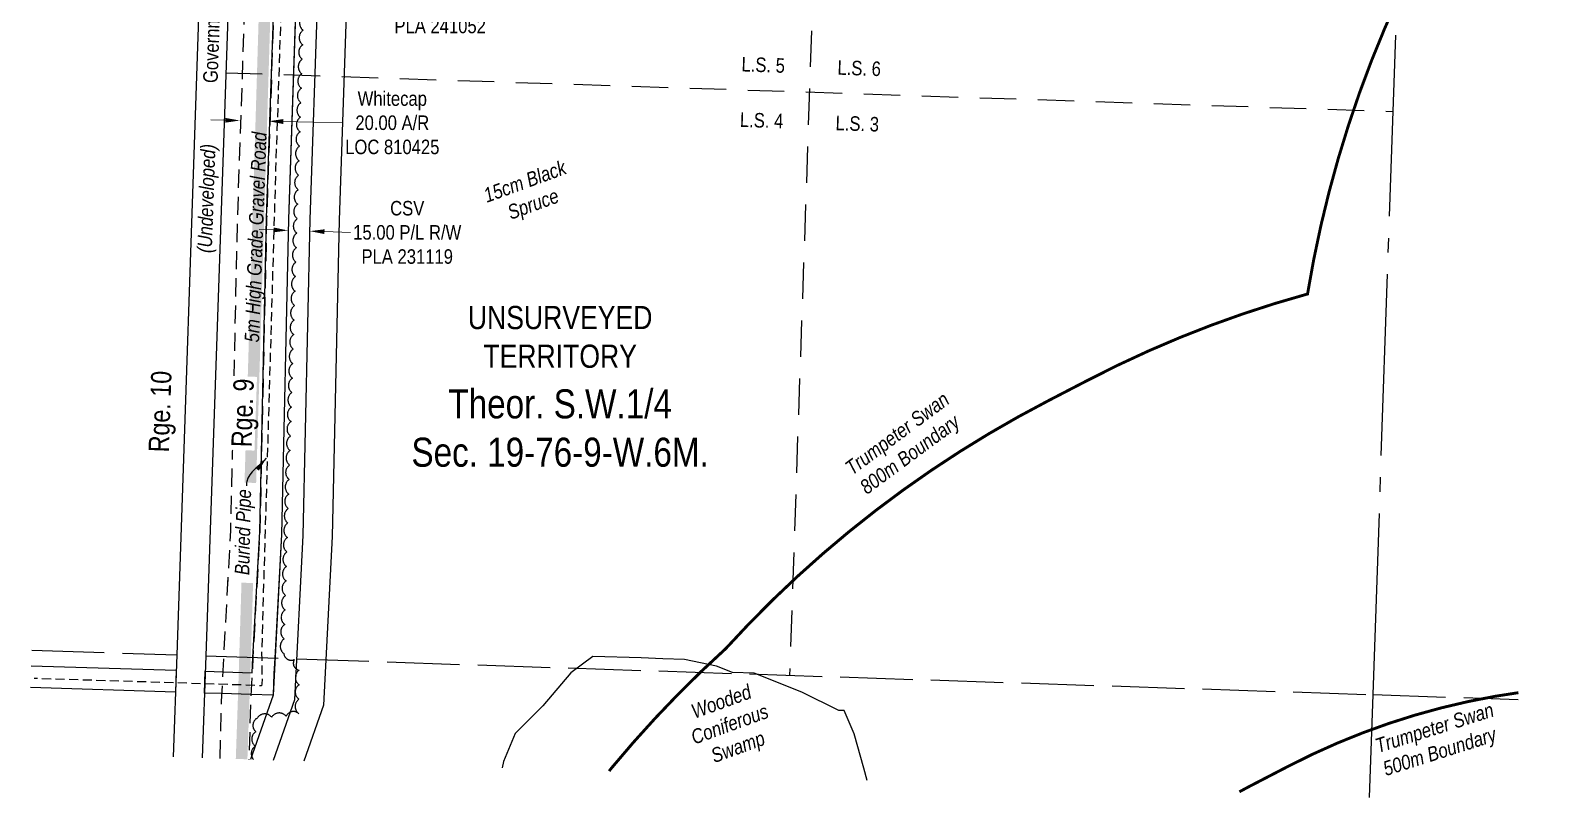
# Model space of a CAD drawing. Extents: x 348867 to 351638, y 6163209 to 6164327.
# Drawn here: x 348867 to 349916, y 6163209 to 6163738 of the extents above; entities that cross this region are included whole.
import ezdxf
from ezdxf.enums import TextEntityAlignment as Align

# ---------------------------------------------------------------- set-up
doc = ezdxf.new("R2010")
doc.units = 0
doc.header["$LTSCALE"] = 5
doc.header["$PDSIZE"] = 0.5
for name, pattern in [('0', [1, 1, 0]), ('DASHDOT2', [12.7, 6.35, -3.175, 0, -3.175]), ('foc-ACCESSROAD', [3.75, 2.5, -1.25]), ('foc-LSD', [8, 5, -3]), ('foc-QUARTERLINE', [33, 25, -3, 2, -3]), ('foc-UNSURVEYED', [12.5, 10, -2.5]), ('UG_PIPE', [1.875, 1.25, -0.625])]:
    doc.linetypes.add(name, pattern=pattern)
doc.layers.get('Defpoints').update_dxf_attribs({"color": 9})
for name, color, linetype in [('AS-PIPE-UG', 44, 'UG_PIPE'), ('AS-PIPE-UG-T', 44, 'Continuous'), ('AS-ROADS', 254, 'Continuous'), ('AS-WILDLIFE', 131, 'DASHDOT2'), ('C-RW', 13, 'Continuous'), ('C-SYMBOL', 7, 'Continuous'), ('D-TXT', 6, 'Continuous'), ('F-AR', 190, 'foc-ACCESSROAD'), ('F-RW', 190, 'Continuous'), ('L-QSEC', 8, 'foc-QUARTERLINE'), ('L-ROAD-T', 7, 'Continuous'), ('L-SEC', 7, 'Continuous'), ('L-SECTION-LSD', 7, 'foc-LSD'), ('L-UNS-T', 3, 'Continuous'), ('L-USEC', 7, 'foc-UNSURVEYED'), ('T-BUSH', 110, '0'), ('T-BUSH-T', 110, 'Continuous'), ('WETLAND', 143, 'Continuous'), ('WETLAND-T', 146, 'Continuous')]:
    doc.layers.add(name, color=color, linetype=linetype)
for name, color, linetype, lineweight in [('C-RW-T', 13, 'Continuous', 9), ('F-RW-T', 190, 'Continuous', 9), ('T-TEXT', 48, 'Continuous', 18)]:
    doc.layers.add(name, color=color, linetype=linetype, lineweight=lineweight)
doc.styles.add('100L', font='ARIALN.TTF', dxfattribs={"height": 11})
doc.styles.add('175L', font='ARIALN.TTF', dxfattribs={"height": 20})
doc.styles.add('240', font='ARIALN.TTF', dxfattribs={"height": 30})
doc.styles.add('80CG', font='ARIALN.TTF', dxfattribs={"height": 10})
doc.styles.add('80L', font='ARIALN.TTF', dxfattribs={"height": 10})
doc.styles.add('80LS', font='ARIALNI.TTF', dxfattribs={"height": 10})
doc.dimstyles.new('Compass 5 000', dxfattribs={"dimscale": 5, "dimtxt": 9, "dimasz": 2, "dimexe": 0.2, "dimexo": 0.0625, "dimgap": 0.5, "dimtad": 0, "dimtih": 1, "dimtoh": 1, "dimzin": 0, "dimdsep": 46, "dimtxsty": '80CG', "dimcen": 0.1, "dimse1": 1, "dimse2": 1, "dimclrd": 256, "dimclrt": 256, "dimaunit": 1, "dimadec": 4, "dimazin": 0, "dimtfac": 0.06, "dimtofl": 0, "dimtmove": 0, "dimatfit": 1, "dimfxl": 0.2, "dimtolj": 1, "dimtzin": 0, "dimlwd": -1, "dimarcsym": 0})

# ---------------------------------------------------------------- blocks, each defined once
blk = doc.blocks.new('*D721')
at = {"layer": 'C-RW-T', "transparency": 16777216}
for p, q in [((349054.6, 6163760), (349044.6, 6163760.3)), ((349094.5, 6163758.6), (349109.5, 6163758.1))]:
    blk.add_line(p, q, dxfattribs=at)
for points in [[(349054.6, 6163761.7), (349054.5, 6163758.3), (349064.6, 6163759.7)], [(349094.6, 6163760.3), (349094.5, 6163757), (349084.5, 6163759)]]:
    blk.add_solid(points, dxfattribs=at)
at = {"layer": 'Defpoints', "color": 0, "transparency": 16777216}
for p in [(349084.5, 6163759), (349061.2, 6163660.9), (349081.2, 6163660.3)]:
    blk.add_point(p, dxfattribs=at)
at = {"layer": 'C-RW-T', "transparency": 16777216, "insert": (349149, 6163758.1), "char_height": 10, "attachment_point": 5, "style": '80CG'}
blk.add_mtext('\\A1;CSV\\P20.00 P/L R/W\\PPLA 241052', dxfattribs=at)
blk = doc.blocks.new('*D722')
at = {"layer": 'C-RW-T', "transparency": 16777216}
for p, q in [((349034.2, 6163600.9), (349024.3, 6163601.2)), ((349069.2, 6163599.7), (349087.2, 6163599.1))]:
    blk.add_line(p, q, dxfattribs=at)
for points in [[(349034.3, 6163602.5), (349034.2, 6163599.2), (349044.2, 6163600.5)], [(349069.3, 6163601.3), (349069.2, 6163598), (349059.2, 6163600)]]:
    blk.add_solid(points, dxfattribs=at)
at = {"layer": 'Defpoints', "color": 0, "transparency": 16777216}
for p in [(349045.5, 6163636.4), (349060.4, 6163635.9), (349059.2, 6163600)]:
    blk.add_point(p, dxfattribs=at)
at = {"layer": 'C-RW-T', "transparency": 16777216, "insert": (349126.3, 6163599.1), "char_height": 10, "attachment_point": 5, "style": '80CG'}
blk.add_mtext('\\A1;CSV\\P15.00 P/L R/W\\PPLA 231119', dxfattribs=at)
blk = doc.blocks.new('*D728')
at = {"layer": 'Defpoints', "color": 0, "transparency": 16777216}
for p in [(349030.9, 6163675.8), (349008.8, 6163581.9), (349028.8, 6163581.5)]:
    blk.add_point(p, dxfattribs=at)
at = {"layer": 'F-RW-T', "transparency": 16777216}
for p, q in [((349000.9, 6163676.5), (348990.9, 6163676.7)), ((349040.8, 6163675.6), (349081.7, 6163674.7))]:
    blk.add_line(p, q, dxfattribs=at)
for points in [[(349000.9, 6163678.1), (349000.8, 6163674.8), (349010.9, 6163676.3)], [(349040.9, 6163677.3), (349040.8, 6163673.9), (349030.9, 6163675.8)]]:
    blk.add_solid(points, dxfattribs=at)
at = {"layer": 'F-RW-T', "transparency": 16777216, "insert": (349116, 6163674.7), "char_height": 10, "attachment_point": 5, "style": '80CG'}
blk.add_mtext('\\A1;Whitecap\\P20.00 A/R\\PLOC 810425', dxfattribs=at)

msp = doc.modelspace()

# ---------------------------------------------------------------- linework, layer by layer
at = {"layer": 'AS-PIPE-UG', "flags": 128}
msp.add_lwpolyline([(349083.487, 6163909.335), (349053.022, 6163910.203), (349048.08, 6163910.265), (349046.098, 6163909.401), (349045.512, 6163907.994), (349045.084, 6163904.277), (349044.534, 6163896.411), (349042.137, 6163837.931), (349035.592, 6163643.129), (349025.946, 6163310.601), (349026.191, 6163291.137), (349026.029, 6163287.754), (349025.941, 6163286.474), (349021.45, 6163286.791), (348869.094, 6163291.547)], dxfattribs=at)
at = {"layer": 'AS-ROADS', "const_width": 7.998, "flags": 128}
msp.add_lwpolyline([(349042.751, 6164210.508), (349038.09, 6164077.297), (349032.317, 6163892.31), (349013.884, 6163286.376), (349012.129, 6163235.958)], dxfattribs=at)
at = {"layer": 'AS-WILDLIFE', "const_width": 2, "flags": 128}
msp.add_lwpolyline([(349892.223, 6163281.761), (349875.946, 6163279.221), (349857.411, 6163275.6), (349839.029, 6163271.272), (349820.826, 6163266.245), (349802.828, 6163260.526), (349785.062, 6163254.124), (349767.553, 6163247.047), (349750.328, 6163239.306), (349733.411, 6163230.912), (349706.438, 6163216.926), (349699.918, 6163213.412)], dxfattribs=at)
at = {"layer": 'C-RW', "flags": 128}
for points in [[(349034.018, 6163235.211), (349048.792, 6163277.021), (349054.595, 6163390.182), (349059.366, 6163607.958), (349069.942, 6163917.287), (349052.25, 6163983.598), (349060.149, 6164209.93)], [(349034.018, 6163235.211), (349048.792, 6163277.021), (349054.595, 6163390.182), (349059.366, 6163607.958), (349069.942, 6163917.287), (349052.25, 6163983.598), (349068.312, 6164209.659)], [(349080.144, 6164209.266), (349072.336, 6163985.307), (349089.991, 6163919.038), (349079.357, 6163607.538), (349074.578, 6163389.451), (349068.612, 6163273.097), (349054.972, 6163234.496)]]:
    msp.add_lwpolyline(points, dxfattribs=at)
at = {"layer": 'F-RW'}
for points in [[(349053.601, 6163877.611), (349044.376, 6163608.379), (349039.61, 6163390.784), (349034.943, 6163305.544), (349034.364, 6163294.953), (349033.927, 6163279.964), (349018.562, 6163280.471), (348998.574, 6163281.132), (348998.574, 6163281.132), (348986.59, 6163281.528), (348987.105, 6163296.515), (348999.388, 6163296.109), (349019.376, 6163295.449), (349019.952, 6163306.043), (349024.663, 6163392.706), (349029.387, 6163608.85), (349037.769, 6163854.658)], [(348867.088, 6163300.355), (348967.004, 6163297.18), (348966.49, 6163282.192), (348866.575, 6163285.391)]]:
    msp.add_lwpolyline(points, dxfattribs=at)
at = {"layer": 'L-QSEC'}
for p, q in [((349792.112, 6163280.427), (349819.554, 6164084.599)), ((349789.689, 6163209.432), (349792.112, 6163280.427))]:
    msp.add_line(p, q, dxfattribs=at)
at = {"layer": 'L-SEC'}
for p, q in [((348994.961, 6164112.066), (348967.368, 6163307.792)), ((348967.368, 6163307.792), (348964.959, 6163237.567)), ((348987.468, 6163307.102), (348985.059, 6163236.881))]:
    msp.add_line(p, q, dxfattribs=at)
at = {"layer": 'L-SECTION-LSD', "flags": 128}
for points in [[(349417.309, 6164098.041), (349389.79, 6163293.765)], [(349001.265, 6163709.251), (349805.834, 6163682.555)]]:
    msp.add_lwpolyline(points, dxfattribs=at)
at = {"layer": 'L-USEC'}
for p, q in [((348867.456, 6163311.081), (348967.367, 6163307.769)), ((348987.468, 6163307.102), (349792.112, 6163280.427)), ((349792.112, 6163280.427), (349892.064, 6163277.111))]:
    msp.add_line(p, q, dxfattribs=at)
at = {"layer": 'T-BUSH', "flags": 128}
msp.add_lwpolyline([(349292.007, 6163865.67, 0.52056705), (349282.009, 6163865.677, 0.52056705), (349272.012, 6163865.684, 0.52056705), (349262.014, 6163865.691, 0.52056705), (349252.017, 6163865.699, 0.52056705), (349242.019, 6163865.706, 0.52056705), (349232.022, 6163865.713, 0.52056705), (349222.024, 6163865.72, 0.52056705), (349212.027, 6163865.727, 0.52056705), (349202.029, 6163865.735, 0.52056705), (349192.031, 6163865.742, 0.52056705), (349182.034, 6163865.749, 0.52056705), (349172.036, 6163865.756, 0.52056705), (349162.039, 6163865.764, 0.52056705), (349152.041, 6163865.771, 0.52056705), (349142.044, 6163865.778, 0.52056705), (349132.046, 6163865.785, 0.52056705), (349122.049, 6163865.792, 0.52056705), (349112.051, 6163865.8, 0.52056705), (349102.054, 6163865.807, 0.52056705), (349101.124, 6163856.812, 0.52056705), (349101.204, 6163846.815, 0.52056705), (349099.86, 6163837.099, 0.52056705), (349095.991, 6163827.88, 0.52056705), (349092.122, 6163818.661, 0.52056705), (349088.254, 6163809.443, 0.52056705), (349082.25, 6163801.754, 0.52056705), (349074.764, 6163795.127, 0.52056705), (349067.279, 6163788.5, 0.52056705), (349058.555, 6163785.695, 0.52056705), (349055.805, 6163778.478, 0.52056705), (349055.495, 6163768.485, 0.52056705), (349055.184, 6163758.493, 0.52056705), (349054.874, 6163748.5, 0.52056705), (349054.564, 6163738.507, 0.52056705), (349054.253, 6163728.514, 0.52056705), (349053.943, 6163718.522, 0.52056705), (349053.632, 6163708.529, 0.52056705), (349053.322, 6163698.536, 0.52056705), (349053.011, 6163688.544, 0.52056705), (349052.701, 6163678.551, 0.52056705), (349052.39, 6163668.558, 0.52056705), (349052.08, 6163658.565, 0.52056705), (349051.77, 6163648.573, 0.52056705), (349051.459, 6163638.58, 0.52056705), (349051.149, 6163628.587, 0.52056705), (349050.838, 6163618.594, 0.52056705), (349050.528, 6163608.602, 0.52056705), (349050.217, 6163598.609, 0.52056705), (349049.907, 6163588.616, 0.52056705), (349049.597, 6163578.624, 0.52056705), (349049.286, 6163568.631, 0.52056705), (349048.976, 6163558.638, 0.52056705), (349048.665, 6163548.645, 0.52056705), (349048.355, 6163538.653, 0.52056705), (349048.044, 6163528.66, 0.52056705), (349047.734, 6163518.667, 0.52056705), (349047.423, 6163508.674, 0.52056705), (349047.113, 6163498.682, 0.52056705), (349046.803, 6163488.689, 0.52056705), (349046.492, 6163478.696, 0.52056705), (349046.182, 6163468.704, 0.52056705), (349045.871, 6163458.711, 0.52056705), (349045.561, 6163448.718, 0.52056705), (349045.25, 6163438.725, 0.52056705), (349044.94, 6163428.733, 0.52056705), (349044.629, 6163418.74, 0.52056705), (349044.319, 6163408.747, 0.52056705), (349044.009, 6163398.754, 0.52056705), (349043.698, 6163388.762, 0.52056705), (349043.388, 6163378.769, 0.52056705), (349043.077, 6163368.776, 0.52056705), (349042.767, 6163358.784, 0.52056705), (349042.456, 6163348.791, 0.52056705), (349042.146, 6163338.798, 0.52056705), (349041.835, 6163328.805, 0.52056705), (349041.525, 6163318.813, 0.52056705), (349041.215, 6163308.82, 0.52056705), (349048.436, 6163304.561, 0.52056705), (349051.812, 6163297.255, 0.52056705), (349051.739, 6163287.258, 0.52056705), (349051.666, 6163277.261, 0.52056705), (349051.593, 6163267.263, 0.52056705), (349042.843, 6163265.468, 0.52056705), (349032.866, 6163264.834, 0.52056705), (349022.888, 6163264.2, 0.52056705), (349021.891, 6163254.851, 0.52056705), (349021.557, 6163244.859, 0.45958389), (349020.34, 6163235.678, 0.45958389)], format="xyb", dxfattribs=at)
at = {"layer": 'WETLAND', "flags": 128}
msp.add_lwpolyline([(349443.267, 6163221.25), (349440.941, 6163229.714), (349434.413, 6163253.466), (349427.583, 6163269.409), (349423.874, 6163269.536), (349398.337, 6163282.204), (349365.353, 6163295.138), (349350.504, 6163295.647), (349339.501, 6163299.961), (349317.354, 6163304.658), (349302.501, 6163305.166), (349287.648, 6163305.675), (349254.229, 6163306.82), (349239.023, 6163295.529), (349219.776, 6163272.597), (349200.675, 6163253.624), (349192.712, 6163234.299), (349191.733, 6163229.831)], dxfattribs=at)

# ---------------------------------------------------------------- texts
at = {"layer": 'AS-WILDLIFE', "char_height": 9.99755, "attachment_point": 5, "style": '240'}
for s, insert, rotation in [('{\\fArial Narrow|b0|i1|c0|p34; Trumpeter Swan\\P800m Boundary}', (349468.577, 6163451.661), 36.559689), ('{\\fArial Narrow|b0|i1|c0|p34; Trumpeter Swan\\P500m Boundary}', (349835.819, 6163247.741), 17.627785)]:
    msp.add_mtext_dynamic_manual_height_columns(s, width=87.65696, gutter_width=44.989, heights=[0], dxfattribs=dict(at, insert=insert, rotation=rotation))
at = {"layer": 'C-SYMBOL', "color": 3, "insert": (349231.697, 6163490.925), "char_height": 20, "width": 203.24229, "attachment_point": 2, "style": '175L'}
msp.add_mtext('Theor. S.W.1/4 \\PSec. 19-76-9-W.6M.', dxfattribs=at)
at = {"layer": 'D-TXT', "color": 3, "style": '80L'}
msp.add_text('Rge. 10', height=13.9966, rotation=88.034797, dxfattribs=at).set_placement((348961.933, 6163447.329))
at = {"layer": 'L-ROAD-T', "style": '80L'}
msp.add_text('Government Road Allowance', height=9.99755, rotation=88.03639, dxfattribs=at).set_placement((348993.122, 6163776.613), align=Align.MIDDLE_CENTER)
at = {"layer": 'L-UNS-T', "color": 3, "insert": (349231.697, 6163526.991), "char_height": 15.99608, "attachment_point": 5, "style": '80L'}
msp.add_mtext_dynamic_manual_height_columns('UNSURVEYED TERRITORY', width=126.38278, gutter_width=47.488, heights=[0], dxfattribs=at)
at = {"layer": 'T-BUSH-T', "insert": (349176.984, 6163628.654), "char_height": 9.99755, "attachment_point": 1, "rotation": 20, "style": '100L'}
msp.add_mtext_dynamic_manual_height_columns('\\pi0.89903;{\\fArial Narrow|b0|i1|c0|p34;15cm Black \\P\\pi12.35939;Spruce}', width=59.90797, gutter_width=54.987, heights=[0], dxfattribs=at)
at = {"layer": 'T-TEXT', "style": '80LS'}
msp.add_text('(Undeveloped)', height=9.99755, rotation=88.03639, dxfattribs=at).set_placement((348987.84, 6163622.554), align=Align.MIDDLE_CENTER)
at = {"layer": 'T-TEXT', "insert": (349014.168, 6163523.137), "char_height": 9.99755, "attachment_point": 1, "rotation": 87.950373, "style": '100L'}
msp.add_mtext_dynamic_manual_height_columns('\\pi0.44894;{\\fArial Narrow|b0|i1|c0|p34;5m High Grade Gravel Road}', width=145.80097, gutter_width=54.987, heights=[0], dxfattribs=at)
at = {"layer": 'WETLAND-T', "insert": (349314.547, 6163270.766), "char_height": 9.99737, "attachment_point": 1, "rotation": 20, "style": '80L'}
msp.add_mtext_dynamic_manual_height_columns('\\pi6.83538;{\\fArial Narrow|b0|i1|c0|p34;Wooded \\P\\pi0.56827;Coniferous \\P\\pi9.16423;Swamp}', width=55.45376, gutter_width=49.987, heights=[0], dxfattribs=at)

# ---------------------------------------------------------------- dimensions: what is measured, and where the dimension line sits
at = {"layer": 'C-RW-T'}
for base, p1, p2, angle, text, picture, middle in [((349084.527, 6163758.989), (349061.19, 6163660.934), (349081.167, 6163660.254), 358.050663, 'CSV\\P20.00 P/L R/W\\PPLA 241052', '*D721', (349149.05, 6163758.139)), ((349059.224, 6163600.022), (349045.464, 6163636.372), (349060.45, 6163635.859), 358.041935, 'CSV\\P15.00 P/L R/W\\PPLA 231119', '*D722', (349126.318, 6163599.064))]:
    dim = msp.add_linear_dim(base=base, p1=p1, p2=p2, angle=angle, text=text, dimstyle='Compass 5 000', dxfattribs=at)
    dim.commit()
    dim.dimension.update_dxf_attribs({"geometry": picture, "text_midpoint": middle, "dimtype": 161})
at = {"layer": 'F-RW-T'}
dim = msp.add_linear_dim(base=(349030.851, 6163675.827), p1=(349008.798, 6163581.94), p2=(349028.789, 6163581.503), angle=358.748054, text='Whitecap\\P20.00 A/R\\PLOC 810425', dimstyle='Compass 5 000', dxfattribs=at)
dim.commit()
dim.dimension.update_dxf_attribs({"geometry": '*D728', "text_midpoint": (349115.996, 6163674.716), "dimtype": 161})

# ---------------------------------------------------------------- next in the draw order: texts
at = {"layer": 'AS-PIPE-UG-T', "insert": (349007.386, 6163362.682), "char_height": 9.99755, "attachment_point": 1, "rotation": 88.748054, "style": '80L', "bg_fill": 2}
msp.add_mtext_dynamic_manual_height_columns('\\pi0.2989;{\\fArial Narrow|b0|i1|c0|p34;Buried Pipe}', width=59.02142, gutter_width=49.988, heights=[0], dxfattribs=at)
at = {"layer": 'L-SECTION-LSD', "attachment_point": 1, "rotation": 358.040197, "style": '100L', "bg_fill": 3, "box_fill_scale": 1.5, "bg_fill_color": 256, "bg_fill_transparency": 0}
for s, width, insert, char_height in [('\\pi1.75811;L.S. 5', 30.39309, (349355.157, 6163720.24), 9.99735), ('L.S. 6', 30.47505, (349423.058, 6163717.916), 9.9973), ('\\pi1.98548;L.S. 4', 30.5318, (349353.848, 6163681.988), 9.99735), ('L.S. 3', 30.36786, (349421.749, 6163679.664), 9.9973)]:
    msp.add_mtext_dynamic_manual_height_columns(s, width=width, gutter_width=54.985, heights=[0], dxfattribs=dict(at, insert=insert, char_height=char_height))

# ---------------------------------------------------------------- next in the draw order: linework, layer by layer
at = {"layer": 'AS-WILDLIFE', "const_width": 2, "flags": 128}
msp.add_lwpolyline([(349265.44, 6163227.698), (349267.367, 6163230.095), (349282.098, 6163247.381), (349297.32, 6163264.238), (349313.019, 6163280.651), (349329.184, 6163296.606), (349345.799, 6163312.09), (349361.873, 6163329.258), (349378.447, 6163345.942), (349395.509, 6163362.128), (349413.043, 6163377.801), (349431.033, 6163392.948), (349449.465, 6163407.556), (349468.32, 6163421.611), (349487.585, 6163435.101), (349507.24, 6163448.014), (349527.269, 6163460.34), (349547.655, 6163472.066), (349568.379, 6163483.184), (349595.351, 6163497.17), (349616.179, 6163507.61), (349637.312, 6163517.417), (349658.731, 6163526.584), (349680.416, 6163535.101), (349702.348, 6163542.96), (349724.507, 6163550.155), (349746.873, 6163556.679), (349751.105, 6163580.221), (349756.042, 6163603.625), (349761.677, 6163626.871), (349768.007, 6163649.938), (349775.026, 6163672.804), (349782.727, 6163695.449), (349791.104, 6163717.854), (349800.148, 6163739.997), (349809.852, 6163761.859), (349820.208, 6163783.421), (349831.205, 6163804.662), (349853.183, 6163845.621), (349865.138, 6163867.1), (349877.746, 6163888.201), (349890.998, 6163908.905), (349904.879, 6163929.192), (349914.772, 6163942.737)], dxfattribs=at)
at = {"layer": 'C-RW', "flags": 128}
msp.add_lwpolyline([(349050.157, 6164210.262), (349041.608, 6163965.311), (349054.888, 6163915.535), (349044.376, 6163608.379), (349039.61, 6163390.784), (349033.927, 6163279.964), (349018.302, 6163235.747)], dxfattribs=at)
at = {"layer": 'F-AR', "flags": 128}
for points in [[(348997.238, 6163236.466), (348998.293, 6163275.967), (348999.964, 6163306.708), (349004.68, 6163393.467), (349009.399, 6163609.408), (349017.76, 6163855.348), (349017.864, 6163858.32), (349018.562, 6163878.309), (349019.085, 6163893.29), (349019.434, 6163903.28), (349026.691, 6164111.01), (349030.181, 6164210.926)], [(349050.164, 6164210.262), (349046.674, 6164110.345), (349039.427, 6163902.886), (349039.078, 6163892.896), (349038.555, 6163877.908), (349037.743, 6163854.658), (349029.387, 6163608.85), (349024.663, 6163392.706), (349019.952, 6163306.043), (349018.273, 6163275.156), (349017.221, 6163235.784)]]:
    msp.add_lwpolyline(points, dxfattribs=at)
at = {"layer": 'L-SEC'}
msp.add_line((349015.061, 6164111.376), (348987.468, 6163307.102), dxfattribs=at)

# ---------------------------------------------------------------- next in the draw order: leaders
at = {"layer": 'AS-PIPE-UG-T', "path_type": 1}
msp.add_leader([(349029.163, 6163443.551), (349015.727, 6163427.306), (349015.395, 6163424.322)], dimstyle='Compass 5 000', override={"dimgap": 0.5, "dimtad": 0}, dxfattribs=at)

# ---------------------------------------------------------------- next in the draw order: texts
at = {"layer": 'D-TXT', "color": 3, "insert": (349004.989, 6163451.342), "char_height": 13.9966, "width": 46.65517, "attachment_point": 1, "rotation": 88.034797, "style": '80L', "bg_fill": 3, "box_fill_scale": 1.15, "bg_fill_color": 256, "bg_fill_true_color": 256, "bg_fill_transparency": 0}
msp.add_mtext('Rge. 9', dxfattribs=at)

doc.saveas('drawing.dxf')
